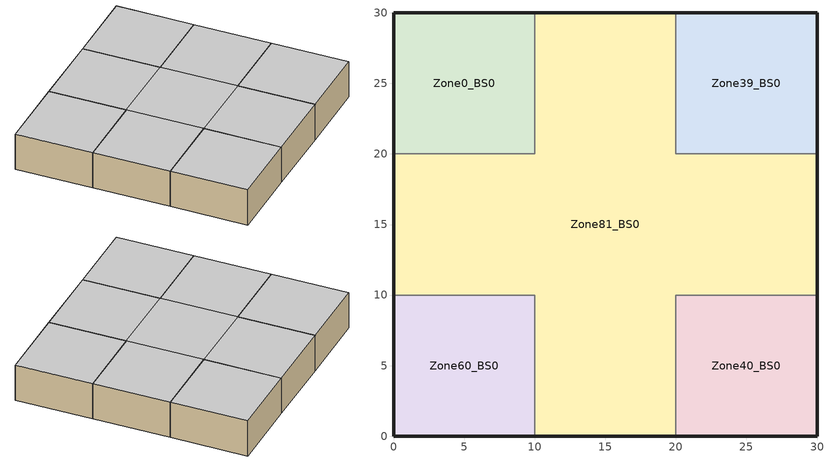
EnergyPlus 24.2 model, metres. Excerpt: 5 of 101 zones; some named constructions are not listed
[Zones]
Zone0_BS0
 floor ground (Generic Ground Slab): 10,30 10,20 0,20 0,30 z0
 wall outside (Generic Exterior Wall): 10,30 0,30 0,20 z0:5
 wall to Zone81_BS0 (Generic Interior Wall): 0,20 10,20 10,30 z0:5
 ceiling to Zone1_BS500 (Generic Interior Ceiling): 0,30 0,20 10,20 10,30 z5
Zone39_BS0
 floor ground (Generic Ground Slab): 30,30 30,20 20,20 20,30 z0
 wall outside (Generic Exterior Wall): 30,20 30,30 20,30 z0:5
 wall to Zone81_BS0 (Generic Interior Wall): 20,30 20,20 30,20 z0:5
 ceiling to Zone1_BS500 (Generic Interior Ceiling): 20,30 20,20 30,20 30,30 z5
Zone40_BS0
 floor ground (Generic Ground Slab): 30,10 30,0 20,0 20,10 z0
 wall outside (Generic Exterior Wall): 20,0 30,0 30,10 z0:5
 wall to Zone81_BS0 (Generic Interior Wall): 30,10 20,10 20,0 z0:5
 ceiling to Zone2_BS500 (Generic Interior Ceiling): 20,10 20,0 30,0 30,10 z5
Zone60_BS0
 floor ground (Generic Ground Slab): 10,10 10,0 0,0 0,10 z0
 wall outside (Generic Exterior Wall): 0,10 0,0 10,0 z0:5
 wall to Zone81_BS0 (Generic Interior Wall): 10,0 10,10 0,10 z0:5
 ceiling to Zone2_BS500 (Generic Interior Ceiling): 0,10 0,0 10,0 10,10 z5
Zone81_BS0
 floor ground (Generic Ground Slab): 20,20 20,10 10,10 10,20 z0; 20,30 20,20 10,20 10,30 z0; 30,20 30,10 20,10 20,20 z0; 20,10 20,0 10,0 10,10 z0; 10,20 10,10 0,10 0,20 z0
 wall outside (Generic Exterior Wall): 20,30 10,30 / 30,10 30,20 / 10,0 20,0 / 0,20 0,10 z0:5
 ceiling to Zone82_BS500 (Generic Interior Ceiling): 10,20 10,10 20,10 20,20 z5
 ceiling to Zone1_BS500 (Generic Interior Ceiling): 10,30 10,20 20,20 20,30 z5
 ceiling to Zone41_BS500 (Generic Interior Ceiling): 20,20 20,10 30,10 30,20 z5
 ceiling to Zone2_BS500 (Generic Interior Ceiling): 10,10 10,0 20,0 20,10 z5
 ceiling to Zone61_BS500 (Generic Interior Ceiling): 0,20 0,10 10,10 10,20 z5
[Schedule:Year]
VntSch_Mon-Sat_8-21, VntSch_Mon-Sat_8-21_Week 1, 1, 1, 12, 31
[Schedule:Week:Daily]
VntSch_Mon-Sat_8-21_Week 1: VntSch_Mon-Sat_8-21_Sunday0, VntSch_Mon-Sat_8-21_Weekdays0, VntSch_Mon-Sat_8-21_Weekdays0, VntSch_Mon-Sat_8-21_Weekdays0, VntSch_Mon-Sat_8-21_Weekdays0, VntSch_Mon-Sat_8-21_Weekdays0, VntSch_Mon-Sat_8-21_Saturday0, VntSch_Mon-Sat_8-21_Off, VntSch_Mon-Sat_8-21_Off, VntSch_Mon-Sat_8-21_Off, VntSch_Mon-Sat_8-21_Off, VntSch_Mon-Sat_8-21_Off
EqpSch_Retail_Week 1: EqpSch_Retail_Sunday0, EqpSch_Retail_Weekdays0, EqpSch_Retail_Weekdays0, EqpSch_Retail_Weekdays0, EqpSch_Retail_Weekdays0, EqpSch_Retail_Weekdays0, EqpSch_Retail_Saturday0, EqpSch_Retail_Off, EqpSch_Retail_Off, EqpSch_Retail_Off, EqpSch_Retail_Off, EqpSch_Retail_Off
ClnSch_Season_Mon-Sat_8-21_Week 1: ClnSch_Season_Mon-Sat_8-21_Sunday0, ClnSch_Season_Mon-Sat_8-21_Weekdays0, ClnSch_Season_Mon-Sat_8-21_Weekdays0, ClnSch_Season_Mon-Sat_8-21_Weekdays0, ClnSch_Season_Mon-Sat_8-21_Weekdays0, ClnSch_Season_Mon-Sat_8-21_Weekdays0, ClnSch_Season_Mon-Sat_8-21_Saturday0, ClnSch_Season_Mon-Sat_8-21_Off, ClnSch_Season_Mon-Sat_8-21_Off, ClnSch_Season_Mon-Sat_8-21_Off, ClnSch_Season_Mon-Sat_8-21_Off, ClnSch_Season_Mon-Sat_8-21_Off
ClnSch_Season_Mon-Sat_8-21_Week 2: ClnSch_Season_Mon-Sat_8-21_Off, ClnSch_Season_Mon-Sat_8-21_Off, ClnSch_Season_Mon-Sat_8-21_Off, ClnSch_Season_Mon-Sat_8-21_Off, ClnSch_Season_Mon-Sat_8-21_Off, ClnSch_Season_Mon-Sat_8-21_Off, ClnSch_Season_Mon-Sat_8-21_Off, ClnSch_Season_Mon-Sat_8-21_Off, ClnSch_Season_Mon-Sat_8-21_Off, ClnSch_Season_Mon-Sat_8-21_Off, ClnSch_Season_Mon-Sat_8-21_Off, ClnSch_Season_Mon-Sat_8-21_Off
OccSch_Retail_Week 1: OccSch_Retail_Sunday0, OccSch_Retail_Weekdays0, OccSch_Retail_Weekdays0, OccSch_Retail_Weekdays0, OccSch_Retail_Weekdays0, OccSch_Retail_Weekdays0, OccSch_Retail_Saturday0, OccSch_Retail_Off, OccSch_Retail_Off, OccSch_Retail_Off, OccSch_Retail_Off, OccSch_Retail_Off
LghSch_Retail_Week 1: LghSch_Retail_Sunday0, LghSch_Retail_Weekdays0, LghSch_Retail_Weekdays0, LghSch_Retail_Weekdays0, LghSch_Retail_Weekdays0, LghSch_Retail_Weekdays0, LghSch_Retail_Saturday0, LghSch_Retail_Off, LghSch_Retail_Off, LghSch_Retail_Off, LghSch_Retail_Off, LghSch_Retail_Off
OccSch_Circulation_Week 1: OccSch_Circulation_Sunday0, OccSch_Circulation_Weekdays0, OccSch_Circulation_Weekdays0, OccSch_Circulation_Weekdays0, OccSch_Circulation_Weekdays0, OccSch_Circulation_Weekdays0, OccSch_Circulation_Saturday0, OccSch_Circulation_Off, OccSch_Circulation_Off, OccSch_Circulation_Off, OccSch_Circulation_Off, OccSch_Circulation_Off
HtnSch_Season_Mon-Sat_8-21_Week 1: HtnSch_Season_Mon-Sat_8-21_Off, HtnSch_Season_Mon-Sat_8-21_Off, HtnSch_Season_Mon-Sat_8-21_Off, HtnSch_Season_Mon-Sat_8-21_Off, HtnSch_Season_Mon-Sat_8-21_Off, HtnSch_Season_Mon-Sat_8-21_Off, HtnSch_Season_Mon-Sat_8-21_Off, HtnSch_Season_Mon-Sat_8-21_Off, HtnSch_Season_Mon-Sat_8-21_Off, HtnSch_Season_Mon-Sat_8-21_Off, HtnSch_Season_Mon-Sat_8-21_Off, HtnSch_Season_Mon-Sat_8-21_Off
HtnSch_Season_Mon-Sat_8-21_Week 2: HtnSch_Season_Mon-Sat_8-21_Sunday0, HtnSch_Season_Mon-Sat_8-21_Weekdays0, HtnSch_Season_Mon-Sat_8-21_Weekdays0, HtnSch_Season_Mon-Sat_8-21_Weekdays0, HtnSch_Season_Mon-Sat_8-21_Weekdays0, HtnSch_Season_Mon-Sat_8-21_Weekdays0, HtnSch_Season_Mon-Sat_8-21_Saturday0, HtnSch_Season_Mon-Sat_8-21_Off, HtnSch_Season_Mon-Sat_8-21_Off, HtnSch_Season_Mon-Sat_8-21_Off, HtnSch_Season_Mon-Sat_8-21_Off, HtnSch_Season_Mon-Sat_8-21_Off
HtnSch_Season_Mon-Sat_8-21_Week 3: HtnSch_Season_Mon-Sat_8-21_Sunday1, HtnSch_Season_Mon-Sat_8-21_Weekdays1, HtnSch_Season_Mon-Sat_8-21_Weekdays1, HtnSch_Season_Mon-Sat_8-21_Weekdays1, HtnSch_Season_Mon-Sat_8-21_Weekdays1, HtnSch_Season_Mon-Sat_8-21_Weekdays1, HtnSch_Season_Mon-Sat_8-21_Saturday1, HtnSch_Season_Mon-Sat_8-21_Off, HtnSch_Season_Mon-Sat_8-21_Off, HtnSch_Season_Mon-Sat_8-21_Off, HtnSch_Season_Mon-Sat_8-21_Off, HtnSch_Season_Mon-Sat_8-21_Off
[Schedule:Day:Interval]
VntSch_Mon-Sat_8-21_Off, No, 24:00, 0
VntSch_Mon-Sat_8-21_Weekdays0, No, 08:00, 0, 21:00, 1, 24:00, 0
VntSch_Mon-Sat_8-21_Saturday0, No, 08:00, 0, 21:00, 1, 24:00, 0
VntSch_Mon-Sat_8-21_Sunday0, No, 24:00, 0
EqpSch_Retail_Off, No, 24:00, 0
EqpSch_Retail_Weekdays0, No, 09:00, 0, 20:00, 0.7, 24:00, 0
EqpSch_Retail_Saturday0, No, 09:00, 0, 20:00, 0.9, 24:00, 0
EqpSch_Retail_Sunday0, No, 24:00, 0
ClnSch_Season_Mon-Sat_8-21_Off, No, 24:00, 0
ClnSch_Season_Mon-Sat_8-21_Weekdays0, No, 08:00, 0, 21:00, 1, 24:00, 0
ClnSch_Season_Mon-Sat_8-21_Saturday0, No, 08:00, 0, 21:00, 1, 24:00, 0
ClnSch_Season_Mon-Sat_8-21_Sunday0, No, 24:00, 0
OccSch_Retail_Off, No, 24:00, 0
OccSch_Retail_Weekdays0, No, 09:00, 0, 20:00, 0.7, 24:00, 0
OccSch_Retail_Saturday0, No, 09:00, 0, 20:00, 0.9, 24:00, 0
OccSch_Retail_Sunday0, No, 24:00, 0
LghSch_Retail_Off, No, 24:00, 0
LghSch_Retail_Weekdays0, No, 09:00, 0, 20:00, 0.7, 24:00, 0
LghSch_Retail_Saturday0, No, 09:00, 0, 20:00, 0.9, 24:00, 0
LghSch_Retail_Sunday0, No, 24:00, 0
OccSch_Circulation_Off, No, 24:00, 0
OccSch_Circulation_Weekdays0, No, 07:00, 0, 19:00, 0.1, 24:00, 0
OccSch_Circulation_Saturday0, No, 08:00, 0, 13:00, 0.05, 24:00, 0
OccSch_Circulation_Sunday0, No, 24:00, 0
HtnSch_Season_Mon-Sat_8-21_Off, No, 24:00, 0
HtnSch_Season_Mon-Sat_8-21_Weekdays0, No, 08:00, 0, 21:00, 1, 24:00, 0
HtnSch_Season_Mon-Sat_8-21_Saturday0, No, 08:00, 0, 21:00, 1, 24:00, 0
HtnSch_Season_Mon-Sat_8-21_Sunday0, No, 24:00, 0
HtnSch_Season_Mon-Sat_8-21_Weekdays1, No, 08:00, 0, 21:00, 1, 24:00, 0
HtnSch_Season_Mon-Sat_8-21_Saturday1, No, 08:00, 0, 21:00, 1, 24:00, 0
HtnSch_Season_Mon-Sat_8-21_Sunday1, No, 24:00, 0
